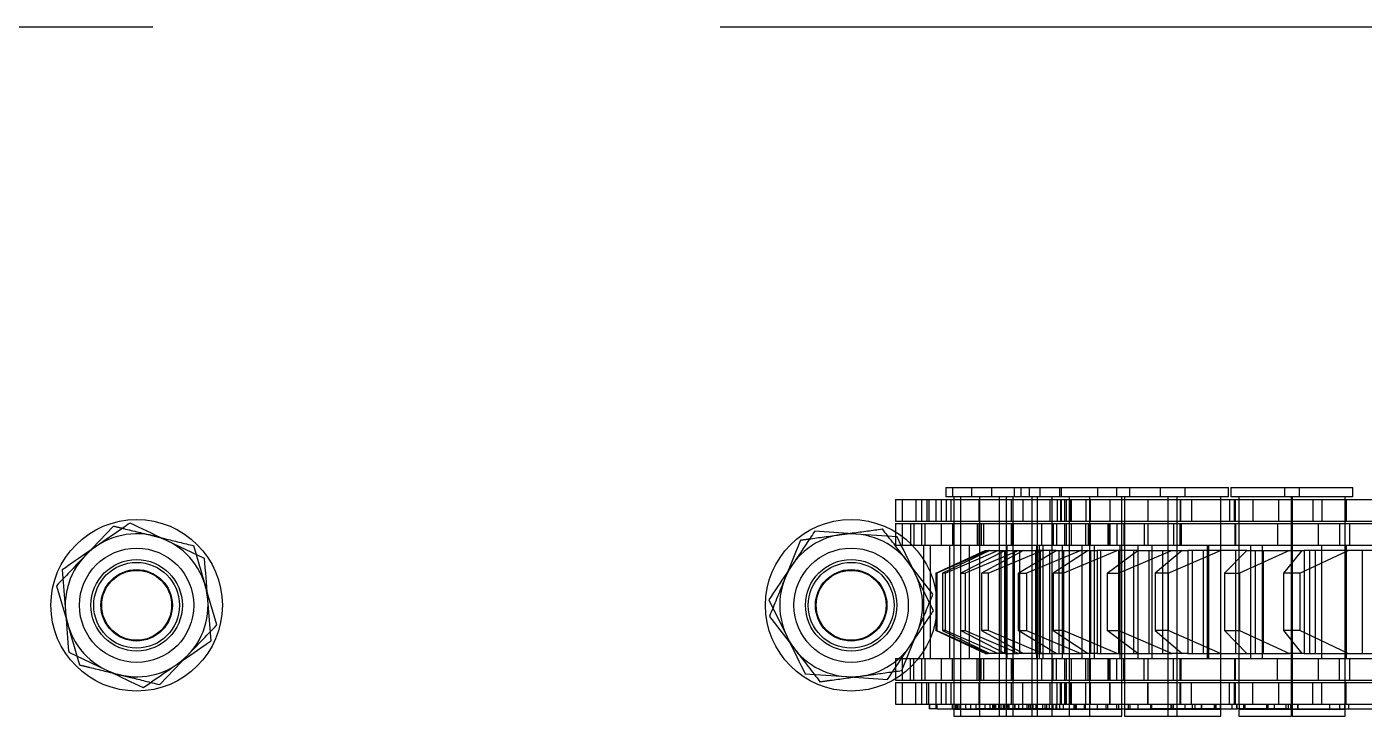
# Model space of a CAD drawing. Header units: metres. Extents: x 0 to 21025, y 0 to 14850.
# Drawn here: x 1946.1 to 2039.7, y 9073.4 to 9121.6 of the extents above; entities that cross this region are included whole.
import ezdxf

# ---------------------------------------------------------------- set-up
doc = ezdxf.new("R2010")
doc.units = ezdxf.units.M
doc.header["$LTSCALE"] = 25
doc.linetypes.add('HIDDEN2', pattern=[4.7625, 3.175, -1.5875])
doc.layers.add('SL4', color=4, linetype='Continuous')
doc.layers.add('ST1', color=7, linetype='HIDDEN2')

msp = doc.modelspace()

# ---------------------------------------------------------------- linework, layer by layer
at = {"layer": 'SL4'}
for p, q in [((2007.019, 9085.938), (2004.139, 9086.132)), ((1958.555, 9084.421), (1955.948, 9085.66)), ((1948.587, 9083.622), (1948.818, 9080.744)), ((2009.562, 9080.754), (2008.29, 9083.346)), ((1959.016, 9078.665), (1958.786, 9081.543)), ((1998.041, 9081.533), (1999.313, 9078.941)), ((1949.048, 9077.867), (1951.656, 9076.628)), ((2000.584, 9076.35), (2003.465, 9076.155))]:
    msp.add_line(p, q, dxfattribs=at)
for centre, start, end in [((1953.802, 9081.144), 64.58189, 124.58189), ((2003.802, 9081.144), 86.13507, 146.13507), ((2003.802, 9081.144), 26.13507, 86.13507), ((1953.802, 9081.144), 124.58189, 184.58189), ((1953.802, 9081.144), 4.58189, 64.58189), ((2003.802, 9081.144), 146.13507, 206.13507), ((2003.802, 9081.144), 326.13507, 26.13507), ((1953.802, 9081.144), 304.58189, 4.58189), ((1953.802, 9081.144), 184.58189, 244.58189), ((2003.802, 9081.144), 206.13507, 266.13507), ((2003.802, 9081.144), 266.13507, 326.13507), ((1953.802, 9081.144), 244.58189, 304.58189)]:
    msp.add_arc(centre, 5, start, end, dxfattribs=at)
for points, knots in [([(1953.34, 9086.899), (1953.177, 9086.786), (1952.403, 9086.253), (1951.599, 9085.698), (1950.964, 9085.26)], [0, 0, 0, 0, 0.211001, 1, 1, 1, 1]), ([(1955.948, 9085.66), (1955.886, 9085.689), (1955.005, 9086.107), (1954.143, 9086.517), (1953.34, 9086.899)], [0, 0, 0, 0, 0.070201, 1, 1, 1, 1]), ([(2001.258, 9086.327), (2001.148, 9086.162), (2000.624, 9085.382), (2000.08, 9084.57), (1999.65, 9083.93)], [0, 0, 0, 0, 0.211001, 1, 1, 1, 1]), ([(2004.139, 9086.132), (2004.07, 9086.137), (2003.098, 9086.203), (2002.145, 9086.267), (2001.258, 9086.327)], [0, 0, 0, 0, 0.070201, 1, 1, 1, 1]), ([(1950.964, 9085.26), (1950.777, 9085.132), (1949.973, 9084.577), (1949.189, 9084.037), (1948.587, 9083.622)], [0, 0, 0, 0, 0.231849, 1, 1, 1, 1]), ([(2008.29, 9083.346), (2008.26, 9083.407), (2007.831, 9084.283), (2007.41, 9085.14), (2007.019, 9085.938)], [0, 0, 0, 0, 0.070201, 1, 1, 1, 1]), ([(1958.786, 9081.543), (1958.78, 9081.611), (1958.702, 9082.583), (1958.626, 9083.535), (1958.555, 9084.421)], [0, 0, 0, 0, 0.070201, 1, 1, 1, 1]), ([(1999.65, 9083.93), (1999.524, 9083.742), (1998.979, 9082.931), (1998.449, 9082.14), (1998.041, 9081.533)], [0, 0, 0, 0, 0.231849, 1, 1, 1, 1]), ([(1948.818, 9080.744), (1948.823, 9080.676), (1948.901, 9079.704), (1948.977, 9078.752), (1949.048, 9077.867)], [0, 0, 0, 0, 0.070201, 1, 1, 1, 1]), ([(2007.953, 9078.357), (2008.383, 9078.998), (2008.928, 9079.809), (2009.452, 9080.59), (2009.562, 9080.754)], [0, 0, 0, 0, 0.788999, 1, 1, 1, 1]), ([(1956.64, 9077.027), (1957.274, 9077.465), (1958.079, 9078.019), (1958.853, 9078.553), (1959.016, 9078.665)], [0, 0, 0, 0, 0.788999, 1, 1, 1, 1]), ([(1999.313, 9078.941), (1999.343, 9078.88), (1999.772, 9078.005), (2000.193, 9077.147), (2000.584, 9076.35)], [0, 0, 0, 0, 0.070201, 1, 1, 1, 1]), ([(2006.345, 9075.96), (2006.752, 9076.568), (2007.283, 9077.358), (2007.827, 9078.169), (2007.953, 9078.357)], [0, 0, 0, 0, 0.768151, 1, 1, 1, 1]), ([(1954.263, 9075.389), (1954.865, 9075.804), (1955.649, 9076.344), (1956.453, 9076.898), (1956.64, 9077.027)], [0, 0, 0, 0, 0.768151, 1, 1, 1, 1]), ([(1951.656, 9076.628), (1951.717, 9076.598), (1952.598, 9076.18), (1953.461, 9075.77), (1954.263, 9075.389)], [0, 0, 0, 0, 0.070201, 1, 1, 1, 1]), ([(2003.465, 9076.155), (2003.533, 9076.15), (2004.506, 9076.085), (2005.459, 9076.02), (2006.345, 9075.96)], [0, 0, 0, 0, 0.070201, 1, 1, 1, 1])]:
    msp.add_open_spline(points, degree=3, knots=knots, dxfattribs=at)
at = {"layer": 'ST1'}
for p, q in [((1875.564, 9121.619), (2085.807, 9121.619)), ((2010.426, 9089.384), (2010.891, 9089.384)), ((2010.426, 9089.384), (2010.426, 9088.725)), ((2010.891, 9089.384), (2013.614, 9089.384)), ((2010.891, 9089.384), (2010.891, 9088.725)), ((2012.234, 9089.384), (2012.234, 9088.725)), ((2013.614, 9089.384), (2016.527, 9089.384)), ((2013.614, 9089.384), (2013.614, 9088.725)), ((2015.223, 9088.725), (2015.223, 9089.384)), ((2015.688, 9088.725), (2015.688, 9089.384)), ((2016.258, 9089.384), (2016.258, 9088.725)), ((2016.527, 9089.384), (2018.411, 9089.384)), ((2017.031, 9088.725), (2017.031, 9089.384)), ((2018.411, 9089.384), (2018.509, 9089.384)), ((2018.411, 9088.725), (2018.411, 9089.384)), ((2018.509, 9089.384), (2022.213, 9089.384)), ((2018.509, 9089.384), (2018.509, 9088.725)), ((2021.055, 9088.725), (2021.055, 9089.384)), ((2022.213, 9089.384), (2023.306, 9089.384)), ((2022.368, 9089.384), (2022.368, 9088.725)), ((2023.306, 9089.384), (2025.418, 9089.384)), ((2023.306, 9088.725), (2023.306, 9089.384)), ((2025.418, 9089.384), (2029.121, 9089.384)), ((2025.418, 9089.384), (2025.418, 9088.725)), ((2027.165, 9088.725), (2027.165, 9089.384)), ((2029.121, 9089.384), (2030.215, 9089.384)), ((2030.215, 9088.725), (2030.215, 9089.384)), ((2030.368, 9089.384), (2030.947, 9089.384)), ((2030.368, 9089.384), (2030.368, 9088.725)), ((2030.947, 9089.384), (2034.118, 9089.384)), ((2034.118, 9089.384), (2038.446, 9089.384)), ((2034.118, 9089.384), (2034.118, 9088.725)), ((2035.165, 9088.725), (2035.165, 9089.384)), ((2038.446, 9089.384), (2038.915, 9089.384)), ((2038.915, 9088.725), (2038.915, 9089.384)), ((2006.904, 9088.541), (2007.369, 9088.541)), ((2006.904, 9088.541), (2006.904, 9087.021)), ((2007.369, 9088.541), (2009.09, 9088.541)), ((2007.369, 9088.541), (2007.369, 9087.021)), ((2008.331, 9088.541), (2008.331, 9087.021)), ((2008.713, 9088.541), (2008.713, 9087.021)), ((2009.09, 9088.541), (2009.09, 9087.021)), ((2009.09, 9088.541), (2010.093, 9088.541)), ((2009.235, 9088.541), (2009.235, 9087.021)), ((2009.757, 9087.021), (2009.757, 9088.541)), ((2010.093, 9088.541), (2014.988, 9088.541)), ((2010.093, 9088.541), (2010.093, 9087.021)), ((2010.891, 9088.725), (2010.426, 9088.725)), ((2010.452, 9088.541), (2010.452, 9087.021)), ((2010.81, 9087.021), (2010.81, 9088.541)), ((2013.614, 9088.725), (2010.891, 9088.725)), ((2010.979, 9088.725), (2010.979, 9074.227)), ((2010.979, 9088.541), (2010.979, 9087.021)), ((2011.444, 9088.725), (2011.444, 9074.227)), ((2011.444, 9088.541), (2011.444, 9087.021)), ((2012.737, 9088.541), (2012.737, 9087.021)), ((2012.788, 9088.725), (2012.788, 9074.227)), ((2012.788, 9088.541), (2012.788, 9087.021)), ((2016.527, 9088.725), (2013.614, 9088.725)), ((2014.168, 9088.725), (2014.168, 9074.227)), ((2014.168, 9088.541), (2014.168, 9087.021)), ((2014.669, 9074.227), (2014.669, 9088.725)), ((2014.669, 9087.021), (2014.669, 9088.541)), ((2014.988, 9088.541), (2018.442, 9088.541)), ((2014.988, 9088.541), (2014.988, 9087.021)), ((2015.134, 9074.227), (2015.134, 9088.725)), ((2015.134, 9087.021), (2015.134, 9088.541)), ((2015.804, 9088.541), (2015.804, 9087.021)), ((2016.478, 9074.227), (2016.478, 9088.725)), ((2016.478, 9087.021), (2016.478, 9088.541)), ((2018.411, 9088.725), (2016.527, 9088.725)), ((2016.812, 9088.725), (2016.812, 9074.227)), ((2016.812, 9088.541), (2016.812, 9087.021)), ((2017.7, 9088.541), (2017.7, 9087.021)), ((2017.858, 9074.227), (2017.858, 9088.725)), ((2017.858, 9087.021), (2017.858, 9088.541)), ((2018.222, 9088.541), (2018.222, 9087.021)), ((2018.509, 9088.725), (2018.411, 9088.725)), ((2018.442, 9088.541), (2018.442, 9087.021)), ((2018.442, 9088.541), (2021.897, 9088.541)), ((2018.492, 9088.541), (2018.492, 9087.021)), ((2022.213, 9088.725), (2018.509, 9088.725)), ((2018.744, 9087.021), (2018.744, 9088.541)), ((2018.847, 9088.541), (2018.847, 9087.021)), ((2018.85, 9088.541), (2018.85, 9087.021)), ((2018.859, 9088.541), (2018.859, 9087.021)), ((2018.871, 9087.021), (2018.871, 9088.541)), ((2019.063, 9088.725), (2019.063, 9074.227)), ((2019.063, 9088.541), (2019.063, 9087.021)), ((2019.126, 9088.541), (2019.126, 9087.021)), ((2019.209, 9087.021), (2019.209, 9088.541)), ((2020.212, 9088.541), (2020.212, 9087.021)), ((2020.502, 9074.227), (2020.502, 9088.725)), ((2020.502, 9087.021), (2020.502, 9088.541)), ((2020.553, 9087.021), (2020.553, 9088.541)), ((2021.897, 9088.541), (2021.897, 9087.021)), ((2021.897, 9088.541), (2030.687, 9088.541)), ((2021.933, 9087.021), (2021.933, 9088.541)), ((2023.306, 9088.725), (2022.213, 9088.725)), ((2022.753, 9074.227), (2022.753, 9088.725)), ((2022.753, 9087.021), (2022.753, 9088.541)), ((2022.922, 9088.725), (2022.922, 9074.227)), ((2022.922, 9088.541), (2022.922, 9087.021)), ((2023.613, 9088.725), (2023.306, 9088.725)), ((2025.418, 9088.725), (2023.613, 9088.725)), ((2024.552, 9088.541), (2024.552, 9087.021)), ((2024.564, 9088.541), (2024.564, 9087.021)), ((2024.577, 9087.021), (2024.577, 9088.541)), ((2029.121, 9088.725), (2025.418, 9088.725)), ((2025.972, 9088.725), (2025.972, 9074.227)), ((2025.972, 9088.541), (2025.972, 9087.021)), ((2026.612, 9074.227), (2026.612, 9088.725)), ((2026.612, 9087.021), (2026.612, 9088.541)), ((2026.828, 9088.541), (2026.828, 9087.021)), ((2026.847, 9088.541), (2026.847, 9087.021)), ((2027.619, 9088.541), (2027.619, 9087.021)), ((2030.215, 9088.725), (2029.121, 9088.725)), ((2029.662, 9074.227), (2029.662, 9088.725)), ((2029.662, 9087.021), (2029.662, 9088.541)), ((2030.282, 9088.541), (2030.282, 9087.021)), ((2030.947, 9088.725), (2030.368, 9088.725)), ((2030.597, 9088.541), (2036.1, 9088.541)), ((2030.597, 9088.541), (2030.597, 9087.021)), ((2030.687, 9087.021), (2030.687, 9088.541)), ((2030.922, 9088.725), (2030.922, 9074.227)), ((2030.922, 9088.541), (2030.922, 9087.021)), ((2034.118, 9088.725), (2030.947, 9088.725)), ((2031.918, 9088.541), (2031.918, 9087.021)), ((2033.737, 9087.021), (2033.737, 9088.541)), ((2038.446, 9088.725), (2034.118, 9088.725)), ((2034.612, 9074.227), (2034.612, 9088.725)), ((2034.612, 9087.021), (2034.612, 9088.541)), ((2034.672, 9088.725), (2034.672, 9074.227)), ((2034.672, 9088.541), (2034.672, 9087.021)), ((2036.1, 9088.541), (2036.1, 9087.021)), ((2036.1, 9088.541), (2041.206, 9088.541)), ((2036.735, 9088.541), (2036.735, 9087.021)), ((2038.362, 9074.227), (2038.362, 9088.725)), ((2038.362, 9087.021), (2038.362, 9088.541)), ((2038.431, 9088.541), (2038.431, 9087.021)), ((2038.915, 9088.725), (2038.446, 9088.725)), ((2006.904, 9087.021), (2007.369, 9087.021)), ((2007.369, 9087.021), (2009.09, 9087.021)), ((2009.09, 9087.021), (2010.093, 9087.021)), ((2010.093, 9087.021), (2014.988, 9087.021)), ((2014.988, 9087.021), (2018.442, 9087.021)), ((2018.442, 9087.021), (2021.897, 9087.021)), ((2021.897, 9087.021), (2030.687, 9087.021)), ((2030.597, 9087.021), (2036.1, 9087.021)), ((2036.1, 9087.021), (2041.206, 9087.021)), ((1952.188, 9086.687), (1950.191, 9084.603)), ((2006.904, 9086.869), (2007.369, 9086.869)), ((2006.904, 9086.869), (2006.904, 9085.349)), ((2007.369, 9086.869), (2010.093, 9086.869)), ((2007.369, 9086.869), (2007.369, 9085.349)), ((2007.947, 9086.869), (2007.947, 9085.349)), ((2008.18, 9086.869), (2008.18, 9085.349)), ((2008.713, 9086.869), (2008.713, 9085.349)), ((2008.99, 9085.349), (2008.99, 9086.869)), ((2010.093, 9086.869), (2012.626, 9086.869)), ((2010.093, 9086.869), (2010.093, 9085.349)), ((2010.899, 9086.869), (2010.899, 9085.349)), ((2010.979, 9086.869), (2010.979, 9085.349)), ((2011.444, 9086.869), (2011.444, 9085.349)), ((2012.626, 9086.869), (2012.626, 9085.349)), ((2012.626, 9086.869), (2014.988, 9086.869)), ((2012.737, 9086.869), (2012.737, 9085.349)), ((2012.788, 9086.869), (2012.788, 9085.349)), ((2012.911, 9086.869), (2012.911, 9085.349)), ((2013.086, 9085.349), (2013.086, 9086.869)), ((2014.168, 9086.869), (2014.168, 9085.349)), ((2014.669, 9085.349), (2014.669, 9086.869)), ((2014.988, 9086.869), (2021.933, 9086.869)), ((2014.988, 9086.869), (2014.988, 9085.349)), ((2015.074, 9086.869), (2015.074, 9085.349)), ((2015.134, 9085.349), (2015.134, 9086.869)), ((2015.159, 9085.349), (2015.159, 9086.869)), ((2016.478, 9085.349), (2016.478, 9086.869)), ((2016.812, 9086.869), (2016.812, 9085.349)), ((2017.123, 9086.869), (2017.123, 9085.349)), ((2017.858, 9085.349), (2017.858, 9086.869)), ((2017.934, 9086.869), (2017.934, 9085.349)), ((2018.166, 9086.869), (2018.166, 9085.349)), ((2018.744, 9085.349), (2018.744, 9086.869)), ((2018.847, 9086.869), (2018.847, 9085.349)), ((2019.063, 9086.869), (2019.063, 9085.349)), ((2019.209, 9085.349), (2019.209, 9086.869)), ((2020.203, 9086.869), (2020.203, 9085.349)), ((2020.378, 9086.869), (2020.378, 9085.349)), ((2020.502, 9085.349), (2020.502, 9086.869)), ((2020.553, 9085.349), (2020.553, 9086.869)), ((2021.762, 9086.869), (2021.762, 9085.349)), ((2021.847, 9086.869), (2021.847, 9085.349)), ((2021.897, 9086.869), (2026.352, 9086.869)), ((2021.897, 9086.869), (2021.897, 9085.349)), ((2021.933, 9085.349), (2021.933, 9086.869)), ((2022.39, 9086.869), (2022.39, 9085.349)), ((2022.753, 9085.349), (2022.753, 9086.869)), ((2022.886, 9086.869), (2022.886, 9085.349)), ((2022.922, 9086.869), (2022.922, 9085.349)), ((2024.295, 9086.869), (2024.295, 9085.349)), ((2024.577, 9085.349), (2024.577, 9086.869)), ((2025.972, 9086.869), (2025.972, 9085.349)), ((2026.352, 9086.869), (2026.352, 9085.349)), ((2026.352, 9086.869), (2030.702, 9086.869)), ((2026.612, 9085.349), (2026.612, 9086.869)), ((2026.828, 9085.349), (2026.828, 9086.869)), ((2026.886, 9086.869), (2026.886, 9085.349)), ((2029.662, 9085.349), (2029.662, 9086.869)), ((2030.647, 9086.869), (2030.647, 9085.349)), ((2030.702, 9086.869), (2030.702, 9085.349)), ((2030.702, 9086.869), (2040.808, 9086.869)), ((2030.922, 9086.869), (2030.922, 9085.349)), ((2033.632, 9086.869), (2033.632, 9085.349)), ((2034.612, 9085.349), (2034.612, 9086.869)), ((2034.647, 9086.869), (2034.647, 9085.349)), ((2034.672, 9086.869), (2034.672, 9085.349)), ((2036.479, 9086.869), (2036.479, 9085.349)), ((2037.982, 9086.869), (2037.982, 9085.349)), ((2038.362, 9085.349), (2038.362, 9086.869)), ((2038.687, 9085.349), (2038.687, 9086.869)), ((2000.265, 9085.707), (1999.173, 9083.034)), ((2006.904, 9085.349), (2007.369, 9085.349)), ((2007.369, 9085.349), (2010.093, 9085.349)), ((2008.864, 9085.349), (2008.864, 9077.419)), ((2009.329, 9085.349), (2009.329, 9077.419)), ((2010.093, 9085.349), (2012.626, 9085.349)), ((2010.673, 9085.349), (2010.673, 9077.419)), ((2010.979, 9085.349), (2010.979, 9077.419)), ((2011.444, 9085.349), (2011.444, 9077.419)), ((2012.053, 9085.349), (2012.053, 9077.419)), ((2012.626, 9085.349), (2014.988, 9085.349)), ((2012.788, 9085.349), (2012.788, 9077.419)), ((2014.168, 9085.349), (2014.168, 9077.419)), ((2014.669, 9077.419), (2014.669, 9085.349)), ((2014.697, 9085.349), (2014.697, 9077.419)), ((2014.988, 9085.349), (2021.933, 9085.349)), ((2015.134, 9077.419), (2015.134, 9085.349)), ((2016.478, 9077.419), (2016.478, 9085.349)), ((2016.784, 9077.419), (2016.784, 9085.349)), ((2016.812, 9085.349), (2016.812, 9077.419)), ((2016.948, 9085.349), (2016.948, 9077.419)), ((2017.249, 9077.419), (2017.249, 9085.349)), ((2017.858, 9077.419), (2017.858, 9085.349)), ((2018.593, 9077.419), (2018.593, 9085.349)), ((2019.063, 9085.349), (2019.063, 9077.419)), ((2019.973, 9077.419), (2019.973, 9085.349)), ((2020.502, 9077.419), (2020.502, 9085.349)), ((2020.807, 9085.349), (2020.807, 9077.419)), ((2021.897, 9085.349), (2026.352, 9085.349)), ((2022.617, 9077.419), (2022.617, 9085.349)), ((2022.753, 9077.419), (2022.753, 9085.349)), ((2022.922, 9085.349), (2022.922, 9077.419)), ((2023.857, 9085.349), (2023.857, 9077.419)), ((2024.868, 9077.419), (2024.868, 9085.349)), ((2025.972, 9085.349), (2025.972, 9077.419)), ((2026.352, 9085.349), (2030.702, 9085.349)), ((2026.612, 9077.419), (2026.612, 9085.349)), ((2028.727, 9077.419), (2028.727, 9085.349)), ((2028.807, 9085.349), (2028.807, 9077.419)), ((2029.662, 9077.419), (2029.662, 9085.349)), ((2030.702, 9085.349), (2040.808, 9085.349)), ((2030.922, 9085.349), (2030.922, 9077.419)), ((2031.777, 9077.419), (2031.777, 9085.349)), ((2032.557, 9085.349), (2032.557, 9077.419)), ((2034.612, 9077.419), (2034.612, 9085.349)), ((2034.672, 9085.349), (2034.672, 9077.419)), ((2036.727, 9077.419), (2036.727, 9085.349)), ((2038.362, 9077.419), (2038.362, 9085.349)), ((2038.439, 9085.349), (2038.439, 9077.419)), ((2009.522, 9081.925), (2007.753, 9084.207)), ((2009.725, 9083.384), (2013.178, 9084.984)), ((2013.396, 9084.984), (2009.8, 9083.384)), ((2013.504, 9084.984), (2010.185, 9083.384)), ((2010.378, 9083.384), (2014.059, 9084.984)), ((2011.444, 9083.384), (2014.559, 9084.984)), ((2015.545, 9084.984), (2011.787, 9083.384)), ((2015.863, 9084.984), (2012.928, 9083.384)), ((2013.178, 9084.984), (2013.396, 9084.984)), ((2013.383, 9083.384), (2017.174, 9084.984)), ((2013.396, 9084.984), (2014.531, 9084.984)), ((2014.282, 9084.984), (2014.282, 9077.784)), ((2014.531, 9084.984), (2014.531, 9077.784)), ((2014.559, 9084.984), (2015.545, 9084.984)), ((2014.576, 9084.984), (2014.576, 9077.784)), ((2015.209, 9084.984), (2015.209, 9077.784)), ((2015.482, 9083.384), (2018.158, 9084.984)), ((2015.545, 9084.984), (2016.704, 9084.984)), ((2015.582, 9084.984), (2015.582, 9077.784)), ((2019.879, 9084.984), (2016.08, 9083.384)), ((2016.704, 9084.984), (2016.704, 9077.784)), ((2018.158, 9084.984), (2016.704, 9084.984)), ((2016.839, 9084.984), (2016.839, 9077.784)), ((2017.058, 9077.784), (2017.058, 9084.984)), ((2017.697, 9077.784), (2017.697, 9084.984)), ((2020.398, 9084.984), (2017.941, 9083.384)), ((2018.158, 9084.984), (2019.879, 9084.984)), ((2018.333, 9084.984), (2018.333, 9077.784)), ((2018.645, 9083.384), (2022.423, 9084.984)), ((2018.684, 9077.784), (2018.684, 9084.984)), ((2019.067, 9084.984), (2019.067, 9077.784)), ((2019.879, 9084.984), (2021.026, 9084.984)), ((2020.582, 9077.784), (2020.582, 9084.984)), ((2021.026, 9084.984), (2021.026, 9077.784)), ((2023.859, 9084.984), (2021.026, 9084.984)), ((2021.247, 9084.984), (2021.247, 9077.784)), ((2021.708, 9083.384), (2023.859, 9084.984)), ((2022.525, 9077.784), (2022.525, 9084.984)), ((2026.26, 9084.984), (2022.542, 9083.384)), ((2023.554, 9084.984), (2023.554, 9077.784)), ((2023.859, 9084.984), (2026.26, 9084.984)), ((2024.624, 9084.984), (2024.624, 9077.784)), ((2026.963, 9084.984), (2025.064, 9083.384)), ((2025.62, 9077.784), (2025.62, 9084.984)), ((2025.993, 9083.384), (2029.637, 9084.984)), ((2026.26, 9084.984), (2027.358, 9084.984)), ((2027.358, 9084.984), (2027.358, 9077.784)), ((2031.479, 9084.984), (2027.358, 9084.984)), ((2027.657, 9084.984), (2027.657, 9077.784)), ((2028.456, 9077.784), (2028.456, 9084.984)), ((2029.923, 9083.384), (2031.479, 9084.984)), ((2030.703, 9084.984), (2030.703, 9077.784)), ((2034.483, 9084.984), (2030.965, 9083.384)), ((2031.479, 9084.984), (2034.483, 9084.984)), ((2032.076, 9084.984), (2032.076, 9077.784)), ((2032.649, 9077.784), (2032.649, 9084.984)), ((2035.347, 9084.984), (2034.067, 9083.384)), ((2034.483, 9084.984), (2035.497, 9084.984)), ((2035.191, 9083.384), (2038.585, 9084.984)), ((2035.497, 9084.984), (2035.497, 9077.784)), ((2040.774, 9084.984), (2035.497, 9084.984)), ((2035.865, 9084.984), (2035.865, 9077.784)), ((2036.286, 9077.784), (2036.286, 9084.984)), ((2039.551, 9084.984), (2039.551, 9077.784)), ((2009.725, 9083.384), (2009.8, 9083.384)), ((2009.725, 9083.384), (2009.725, 9079.384)), ((2009.8, 9083.384), (2009.8, 9079.384)), ((2010.185, 9083.384), (2010.185, 9079.384)), ((2010.378, 9083.384), (2010.185, 9083.384)), ((2010.378, 9083.384), (2010.378, 9079.384)), ((2011.444, 9083.384), (2011.787, 9083.384)), ((2011.444, 9083.384), (2011.444, 9079.384)), ((2011.787, 9083.384), (2011.787, 9079.384)), ((2012.928, 9083.384), (2012.928, 9079.384)), ((2013.383, 9083.384), (2012.928, 9083.384)), ((2013.383, 9083.384), (2013.383, 9079.384)), ((2015.482, 9083.384), (2016.08, 9083.384)), ((2015.482, 9083.384), (2015.482, 9079.384)), ((2016.08, 9083.384), (2016.08, 9079.384)), ((2017.941, 9083.384), (2017.941, 9079.384)), ((2018.645, 9083.384), (2017.941, 9083.384)), ((2018.645, 9083.384), (2018.645, 9079.384)), ((2021.708, 9083.384), (2022.542, 9083.384)), ((2021.708, 9083.384), (2021.708, 9079.384)), ((2022.542, 9083.384), (2022.542, 9079.384)), ((2025.064, 9083.384), (2025.064, 9079.384)), ((2025.993, 9083.384), (2025.064, 9083.384)), ((2025.993, 9083.384), (2025.993, 9079.384)), ((2029.923, 9083.384), (2029.923, 9079.384)), ((2029.923, 9083.384), (2030.965, 9083.384)), ((2030.965, 9083.384), (2030.965, 9079.384)), ((2034.067, 9083.384), (2034.067, 9079.384)), ((2035.191, 9083.384), (2034.067, 9083.384)), ((2035.191, 9083.384), (2035.191, 9079.384)), ((1948.194, 9082.518), (1949.001, 9079.746)), ((1959.409, 9079.769), (1958.602, 9082.541)), ((1998.081, 9080.362), (1999.85, 9078.08)), ((2007.339, 9076.58), (2008.43, 9079.253)), ((2013.178, 9077.784), (2009.725, 9079.384)), ((2009.725, 9079.384), (2009.8, 9079.384)), ((2009.8, 9079.384), (2013.396, 9077.784)), ((2010.185, 9079.384), (2013.504, 9077.784)), ((2010.378, 9079.384), (2010.185, 9079.384)), ((2014.059, 9077.784), (2010.378, 9079.384)), ((2014.559, 9077.784), (2011.444, 9079.384)), ((2011.444, 9079.384), (2011.787, 9079.384)), ((2011.787, 9079.384), (2015.545, 9077.784)), ((2012.928, 9079.384), (2015.863, 9077.784)), ((2013.383, 9079.384), (2012.928, 9079.384)), ((2017.174, 9077.784), (2013.383, 9079.384)), ((2018.158, 9077.784), (2015.482, 9079.384)), ((2015.482, 9079.384), (2016.08, 9079.384)), ((2016.08, 9079.384), (2019.879, 9077.784)), ((2017.941, 9079.384), (2020.398, 9077.784)), ((2018.645, 9079.384), (2017.941, 9079.384)), ((2022.423, 9077.784), (2018.645, 9079.384)), ((2023.859, 9077.784), (2021.708, 9079.384)), ((2021.708, 9079.384), (2022.542, 9079.384)), ((2022.542, 9079.384), (2026.26, 9077.784)), ((2025.064, 9079.384), (2026.963, 9077.784)), ((2025.993, 9079.384), (2025.064, 9079.384)), ((2029.637, 9077.784), (2025.993, 9079.384)), ((2029.923, 9079.384), (2030.965, 9079.384)), ((2031.479, 9077.784), (2029.923, 9079.384)), ((2030.965, 9079.384), (2034.483, 9077.784)), ((2034.067, 9079.384), (2035.347, 9077.784)), ((2035.191, 9079.384), (2034.067, 9079.384)), ((2038.585, 9077.784), (2035.191, 9079.384)), ((1955.415, 9075.6), (1957.412, 9077.685)), ((2013.178, 9077.784), (2013.396, 9077.784)), ((2014.531, 9077.784), (2013.396, 9077.784)), ((2014.559, 9077.784), (2015.545, 9077.784)), ((2016.704, 9077.784), (2015.545, 9077.784)), ((2016.704, 9077.784), (2018.158, 9077.784)), ((2018.158, 9077.784), (2019.879, 9077.784)), ((2021.026, 9077.784), (2019.879, 9077.784)), ((2021.026, 9077.784), (2023.859, 9077.784)), ((2023.859, 9077.784), (2026.26, 9077.784)), ((2027.358, 9077.784), (2026.26, 9077.784)), ((2027.358, 9077.784), (2031.479, 9077.784)), ((2031.479, 9077.784), (2034.483, 9077.784)), ((2035.497, 9077.784), (2034.483, 9077.784)), ((2035.497, 9077.784), (2040.774, 9077.784)), ((2006.904, 9077.419), (2007.369, 9077.419)), ((2006.904, 9077.419), (2006.904, 9075.899)), ((2007.369, 9077.419), (2010.093, 9077.419)), ((2007.369, 9077.419), (2007.369, 9075.899)), ((2007.947, 9075.899), (2007.947, 9077.419)), ((2008.18, 9075.899), (2008.18, 9077.419)), ((2008.713, 9077.419), (2008.713, 9075.899)), ((2008.99, 9075.899), (2008.99, 9077.419)), ((2010.093, 9077.419), (2012.626, 9077.419)), ((2010.093, 9077.419), (2010.093, 9075.899)), ((2010.899, 9075.899), (2010.899, 9077.419)), ((2010.979, 9077.419), (2010.979, 9075.899)), ((2011.444, 9077.419), (2011.444, 9075.899)), ((2012.626, 9075.899), (2012.626, 9077.419)), ((2012.626, 9077.419), (2014.988, 9077.419)), ((2012.737, 9077.419), (2012.737, 9075.899)), ((2012.788, 9077.419), (2012.788, 9075.899)), ((2012.911, 9075.899), (2012.911, 9077.419)), ((2013.086, 9075.899), (2013.086, 9077.419)), ((2014.168, 9077.419), (2014.168, 9075.899)), ((2014.669, 9075.899), (2014.669, 9077.419)), ((2014.988, 9077.419), (2021.897, 9077.419)), ((2014.988, 9077.419), (2014.988, 9075.899)), ((2015.074, 9075.899), (2015.074, 9077.419)), ((2015.134, 9075.899), (2015.134, 9077.419)), ((2015.159, 9075.899), (2015.159, 9077.419)), ((2016.478, 9075.899), (2016.478, 9077.419)), ((2016.812, 9077.419), (2016.812, 9075.899)), ((2017.123, 9077.419), (2017.123, 9075.899)), ((2017.858, 9075.899), (2017.858, 9077.419)), ((2017.934, 9075.899), (2017.934, 9077.419)), ((2018.166, 9075.899), (2018.166, 9077.419)), ((2018.744, 9075.899), (2018.744, 9077.419)), ((2018.847, 9077.419), (2018.847, 9075.899)), ((2019.063, 9077.419), (2019.063, 9075.899)), ((2019.209, 9075.899), (2019.209, 9077.419)), ((2020.203, 9077.419), (2020.203, 9075.899)), ((2020.378, 9075.899), (2020.378, 9077.419)), ((2020.502, 9075.899), (2020.502, 9077.419)), ((2020.553, 9075.899), (2020.553, 9077.419)), ((2021.762, 9077.419), (2021.762, 9075.899)), ((2021.847, 9075.899), (2021.847, 9077.419)), ((2021.897, 9077.419), (2026.352, 9077.419)), ((2021.897, 9077.419), (2021.897, 9075.899)), ((2021.933, 9075.899), (2021.933, 9077.419)), ((2022.39, 9075.899), (2022.39, 9077.419)), ((2022.753, 9075.899), (2022.753, 9077.419)), ((2022.886, 9075.899), (2022.886, 9077.419)), ((2022.922, 9077.419), (2022.922, 9075.899)), ((2024.295, 9075.899), (2024.295, 9077.419)), ((2024.577, 9075.899), (2024.577, 9077.419)), ((2025.972, 9077.419), (2025.972, 9075.899)), ((2026.352, 9075.899), (2026.352, 9077.419)), ((2026.352, 9077.419), (2030.702, 9077.419)), ((2026.612, 9075.899), (2026.612, 9077.419)), ((2026.828, 9075.899), (2026.828, 9077.419)), ((2026.886, 9075.899), (2026.886, 9077.419)), ((2029.662, 9075.899), (2029.662, 9077.419)), ((2030.647, 9075.899), (2030.647, 9077.419)), ((2030.702, 9075.899), (2030.702, 9077.419)), ((2030.702, 9077.419), (2040.81, 9077.419)), ((2030.922, 9077.419), (2030.922, 9075.899)), ((2033.632, 9075.899), (2033.632, 9077.419)), ((2034.612, 9075.899), (2034.612, 9077.419)), ((2034.647, 9075.899), (2034.647, 9077.419)), ((2034.672, 9077.419), (2034.672, 9075.899)), ((2036.479, 9077.419), (2036.479, 9075.899)), ((2037.982, 9075.899), (2037.982, 9077.419)), ((2038.362, 9075.899), (2038.362, 9077.419)), ((2038.687, 9075.899), (2038.687, 9077.419)), ((2006.904, 9075.899), (2007.369, 9075.899)), ((2007.369, 9075.899), (2010.093, 9075.899)), ((2010.093, 9075.899), (2012.626, 9075.899)), ((2012.626, 9075.899), (2014.988, 9075.899)), ((2014.988, 9075.899), (2021.897, 9075.899)), ((2021.897, 9075.899), (2026.352, 9075.899)), ((2026.352, 9075.899), (2030.702, 9075.899)), ((2030.702, 9075.899), (2040.81, 9075.899)), ((2006.904, 9075.747), (2007.369, 9075.747)), ((2006.904, 9075.747), (2006.904, 9074.227)), ((2007.369, 9075.747), (2009.09, 9075.747)), ((2007.369, 9075.747), (2007.369, 9074.227)), ((2008.331, 9074.227), (2008.331, 9075.747)), ((2008.713, 9075.747), (2008.713, 9074.227)), ((2009.09, 9074.227), (2009.09, 9075.747)), ((2009.09, 9075.747), (2010.093, 9075.747)), ((2009.235, 9074.227), (2009.235, 9075.747)), ((2009.757, 9074.227), (2009.757, 9075.747)), ((2010.093, 9075.747), (2014.988, 9075.747)), ((2010.093, 9075.747), (2010.093, 9074.227)), ((2010.452, 9074.227), (2010.452, 9075.747)), ((2010.81, 9074.227), (2010.81, 9075.747)), ((2010.979, 9075.747), (2010.979, 9073.894)), ((2011.444, 9075.747), (2011.444, 9073.894)), ((2012.737, 9075.747), (2012.737, 9074.227)), ((2012.788, 9075.747), (2012.788, 9073.894)), ((2014.168, 9075.747), (2014.168, 9073.894)), ((2014.669, 9073.894), (2014.669, 9075.747)), ((2014.988, 9075.747), (2018.442, 9075.747)), ((2014.988, 9075.747), (2014.988, 9074.227)), ((2015.134, 9073.894), (2015.134, 9075.747)), ((2015.804, 9074.227), (2015.804, 9075.747)), ((2016.478, 9073.894), (2016.478, 9075.747)), ((2016.812, 9075.747), (2016.812, 9073.894)), ((2017.7, 9075.747), (2017.7, 9074.227)), ((2017.858, 9073.894), (2017.858, 9075.747)), ((2018.222, 9074.227), (2018.222, 9075.747)), ((2018.442, 9074.227), (2018.442, 9075.747)), ((2018.442, 9075.747), (2021.897, 9075.747)), ((2018.492, 9075.747), (2018.492, 9074.227)), ((2018.744, 9074.227), (2018.744, 9075.747)), ((2018.847, 9075.747), (2018.847, 9074.227)), ((2018.85, 9074.227), (2018.85, 9075.747)), ((2018.859, 9074.227), (2018.859, 9075.747)), ((2018.871, 9074.227), (2018.871, 9075.747)), ((2019.063, 9075.747), (2019.063, 9073.894)), ((2019.126, 9074.227), (2019.126, 9075.747)), ((2019.209, 9074.227), (2019.209, 9075.747)), ((2020.212, 9074.227), (2020.212, 9075.747)), ((2020.502, 9073.894), (2020.502, 9075.747)), ((2020.553, 9074.227), (2020.553, 9075.747)), ((2021.897, 9074.227), (2021.897, 9075.747)), ((2021.897, 9075.747), (2030.687, 9075.747)), ((2021.933, 9074.227), (2021.933, 9075.747)), ((2022.753, 9073.894), (2022.753, 9075.747)), ((2022.922, 9075.747), (2022.922, 9073.894)), ((2024.552, 9075.747), (2024.552, 9074.227)), ((2024.564, 9074.227), (2024.564, 9075.747)), ((2024.577, 9074.227), (2024.577, 9075.747)), ((2025.972, 9075.747), (2025.972, 9073.894)), ((2026.612, 9073.894), (2026.612, 9075.747)), ((2026.828, 9074.227), (2026.828, 9075.747)), ((2026.847, 9075.747), (2026.847, 9074.227)), ((2027.619, 9074.227), (2027.619, 9075.747)), ((2029.662, 9073.894), (2029.662, 9075.747)), ((2030.282, 9074.227), (2030.282, 9075.747)), ((2030.597, 9075.747), (2036.1, 9075.747)), ((2030.597, 9075.747), (2030.597, 9074.227)), ((2030.687, 9074.227), (2030.687, 9075.747)), ((2030.922, 9075.747), (2030.922, 9074.227)), ((2031.918, 9074.227), (2031.918, 9075.747)), ((2033.737, 9074.227), (2033.737, 9075.747)), ((2034.612, 9073.894), (2034.612, 9075.747)), ((2034.672, 9075.747), (2034.672, 9073.894)), ((2036.1, 9074.227), (2036.1, 9075.747)), ((2036.1, 9075.747), (2041.206, 9075.747)), ((2036.735, 9074.227), (2036.735, 9075.747)), ((2038.362, 9073.894), (2038.362, 9075.747)), ((2038.431, 9074.227), (2038.431, 9075.747)), ((2006.904, 9074.227), (2007.369, 9074.227)), ((2007.369, 9074.227), (2009.09, 9074.227)), ((2009.09, 9074.227), (2010.093, 9074.227)), ((2009.272, 9074.227), (2009.272, 9073.894)), ((2009.308, 9073.894), (2009.308, 9074.227)), ((2009.737, 9074.227), (2009.737, 9073.894)), ((2009.82, 9073.894), (2009.82, 9074.227)), ((2010.093, 9074.227), (2014.988, 9074.227)), ((2010.903, 9073.894), (2010.903, 9074.227)), ((2011.117, 9073.894), (2011.117, 9074.227)), ((2011.206, 9073.894), (2011.206, 9074.227)), ((2011.25, 9073.894), (2011.25, 9074.227)), ((2011.348, 9074.227), (2011.348, 9073.858)), ((2011.813, 9074.227), (2011.813, 9073.858)), ((2012.179, 9073.894), (2012.179, 9074.227)), ((2012.544, 9073.894), (2012.544, 9074.227)), ((2012.554, 9073.894), (2012.554, 9074.227)), ((2012.772, 9073.894), (2012.772, 9074.227)), ((2013.157, 9074.227), (2013.157, 9073.858)), ((2013.526, 9073.894), (2013.526, 9074.227)), ((2013.718, 9073.894), (2013.718, 9074.227)), ((2013.739, 9074.227), (2013.739, 9073.894)), ((2013.825, 9073.894), (2013.825, 9074.227)), ((2013.93, 9073.894), (2013.93, 9074.227)), ((2014.127, 9073.894), (2014.127, 9074.227)), ((2014.3, 9073.858), (2014.3, 9074.227)), ((2014.448, 9074.227), (2014.448, 9073.894)), ((2014.501, 9073.894), (2014.501, 9074.227)), ((2014.537, 9074.227), (2014.537, 9073.858)), ((2014.765, 9073.858), (2014.765, 9074.227)), ((2014.802, 9073.894), (2014.802, 9074.227)), ((2014.809, 9073.894), (2014.809, 9074.227)), ((2014.854, 9073.894), (2014.854, 9074.227)), ((2014.988, 9074.227), (2018.442, 9074.227)), ((2015.105, 9074.227), (2015.105, 9073.894)), ((2015.264, 9073.894), (2015.264, 9074.227)), ((2015.278, 9073.894), (2015.278, 9074.227)), ((2015.543, 9073.894), (2015.543, 9074.227)), ((2015.808, 9073.894), (2015.808, 9074.227)), ((2016.109, 9073.858), (2016.109, 9074.227)), ((2016.206, 9074.227), (2016.206, 9073.894)), ((2016.34, 9073.894), (2016.34, 9074.227)), ((2016.53, 9073.894), (2016.53, 9074.227)), ((2016.749, 9074.227), (2016.749, 9073.894)), ((2016.759, 9073.894), (2016.759, 9074.227)), ((2016.83, 9073.894), (2016.83, 9074.227)), ((2017.181, 9074.227), (2017.181, 9073.858)), ((2017.356, 9074.227), (2017.356, 9073.894)), ((2017.489, 9073.858), (2017.489, 9074.227)), ((2017.692, 9073.894), (2017.692, 9074.227)), ((2017.927, 9073.894), (2017.927, 9074.227)), ((2018.148, 9073.894), (2018.148, 9074.227)), ((2018.148, 9073.894), (2018.148, 9074.227)), ((2018.185, 9073.894), (2018.185, 9074.227)), ((2018.396, 9073.894), (2018.396, 9074.227)), ((2018.442, 9074.227), (2021.897, 9074.227)), ((2018.66, 9073.894), (2018.66, 9074.227)), ((2019.418, 9073.894), (2019.418, 9074.227)), ((2019.432, 9074.227), (2019.432, 9073.858)), ((2019.482, 9073.894), (2019.482, 9074.227)), ((2019.565, 9073.894), (2019.565, 9074.227)), ((2020.133, 9073.858), (2020.133, 9074.227)), ((2020.211, 9073.894), (2020.211, 9074.227)), ((2021.046, 9073.894), (2021.046, 9074.227)), ((2021.653, 9073.894), (2021.653, 9074.227)), ((2021.77, 9073.894), (2021.77, 9074.227)), ((2021.897, 9074.227), (2030.597, 9074.227)), ((2022.384, 9073.858), (2022.384, 9074.227)), ((2022.531, 9073.894), (2022.531, 9074.227)), ((2023.212, 9073.894), (2023.212, 9074.227)), ((2023.291, 9074.227), (2023.291, 9073.858)), ((2023.888, 9073.894), (2023.888, 9074.227)), ((2024.763, 9073.894), (2024.763, 9074.227)), ((2024.836, 9073.894), (2024.836, 9074.227)), ((2026.193, 9073.894), (2026.193, 9074.227)), ((2026.243, 9073.858), (2026.243, 9074.227)), ((2026.341, 9074.227), (2026.341, 9073.858)), ((2027.18, 9073.894), (2027.18, 9074.227)), ((2027.678, 9073.894), (2027.678, 9074.227)), ((2027.881, 9073.894), (2027.881, 9074.227)), ((2028.319, 9073.894), (2028.319, 9074.227)), ((2028.336, 9073.894), (2028.336, 9074.227)), ((2029.215, 9074.227), (2029.215, 9073.894)), ((2029.293, 9073.858), (2029.293, 9074.227)), ((2029.354, 9073.894), (2029.354, 9074.227)), ((2029.657, 9073.894), (2029.657, 9074.227)), ((2030.452, 9073.894), (2030.452, 9074.227)), ((2030.597, 9074.227), (2036.1, 9074.227)), ((2030.797, 9073.894), (2030.797, 9074.227)), ((2030.813, 9073.894), (2030.813, 9074.227)), ((2030.965, 9073.894), (2030.965, 9074.227)), ((2031.278, 9073.894), (2031.278, 9074.227)), ((2031.291, 9074.227), (2031.291, 9073.858)), ((2031.369, 9073.894), (2031.369, 9074.227)), ((2032.889, 9073.894), (2032.889, 9074.227)), ((2032.965, 9074.227), (2032.965, 9073.894)), ((2033.418, 9073.894), (2033.418, 9074.227)), ((2034.243, 9073.858), (2034.243, 9074.227)), ((2034.406, 9073.894), (2034.406, 9074.227)), ((2034.571, 9073.894), (2034.571, 9074.227)), ((2035.041, 9074.227), (2035.041, 9073.858)), ((2035.081, 9073.894), (2035.081, 9074.227)), ((2036.1, 9074.227), (2041.206, 9074.227)), ((2037.293, 9073.894), (2037.293, 9074.227)), ((2037.993, 9073.858), (2037.993, 9074.227)), ((2038.345, 9073.894), (2038.345, 9074.227)), ((2038.628, 9073.894), (2038.628, 9074.227)), ((2009.737, 9073.894), (2009.272, 9073.894)), ((2009.82, 9073.894), (2009.737, 9073.894)), ((2009.82, 9073.894), (2012.544, 9073.894)), ((2011.444, 9073.858), (2010.979, 9073.858)), ((2010.979, 9073.858), (2010.979, 9073.384)), ((2010.979, 9073.384), (2011.444, 9073.384)), ((2014.168, 9073.858), (2011.444, 9073.858)), ((2011.444, 9073.858), (2011.444, 9073.384)), ((2011.444, 9073.384), (2013.685, 9073.384)), ((2015.264, 9073.894), (2012.544, 9073.894)), ((2012.788, 9073.858), (2012.788, 9073.384)), ((2013.685, 9073.384), (2014.168, 9073.384)), ((2017.858, 9073.858), (2014.168, 9073.858)), ((2014.168, 9073.858), (2014.168, 9073.384)), ((2014.168, 9073.384), (2016.409, 9073.384)), ((2014.669, 9073.384), (2014.669, 9073.858)), ((2015.134, 9073.384), (2015.134, 9073.858)), ((2016.53, 9073.894), (2015.264, 9073.894)), ((2016.409, 9073.384), (2017.858, 9073.384)), ((2016.478, 9073.384), (2016.478, 9073.858)), ((2017.356, 9073.894), (2016.53, 9073.894)), ((2016.812, 9073.858), (2016.812, 9073.384)), ((2017.927, 9073.894), (2017.356, 9073.894)), ((2019.063, 9073.858), (2017.858, 9073.858)), ((2017.858, 9073.384), (2017.858, 9073.858)), ((2017.858, 9073.384), (2019.063, 9073.384)), ((2017.927, 9073.894), (2024.836, 9073.894)), ((2022.753, 9073.858), (2019.063, 9073.858)), ((2019.063, 9073.858), (2019.063, 9073.384)), ((2019.063, 9073.384), (2021.912, 9073.384)), ((2020.502, 9073.384), (2020.502, 9073.858)), ((2021.912, 9073.384), (2022.753, 9073.384)), ((2022.753, 9073.384), (2022.753, 9073.858)), ((2025.972, 9073.858), (2022.922, 9073.858)), ((2022.922, 9073.858), (2022.922, 9073.384)), ((2022.922, 9073.384), (2023.879, 9073.384)), ((2023.879, 9073.384), (2025.972, 9073.384)), ((2028.336, 9073.894), (2024.836, 9073.894)), ((2029.662, 9073.858), (2025.972, 9073.858)), ((2025.972, 9073.858), (2025.972, 9073.384)), ((2025.972, 9073.384), (2028.82, 9073.384)), ((2026.612, 9073.384), (2026.612, 9073.858)), ((2029.657, 9073.894), (2028.319, 9073.894)), ((2028.82, 9073.384), (2029.662, 9073.384)), ((2029.657, 9073.894), (2030.813, 9073.894)), ((2029.662, 9073.384), (2029.662, 9073.858)), ((2031.369, 9073.894), (2030.813, 9073.894)), ((2034.612, 9073.858), (2030.922, 9073.858)), ((2030.922, 9073.858), (2030.922, 9073.384)), ((2030.922, 9073.384), (2031.367, 9073.384)), ((2031.367, 9073.384), (2034.612, 9073.384)), ((2032.965, 9073.894), (2031.369, 9073.894)), ((2034.406, 9073.894), (2032.965, 9073.894)), ((2034.406, 9073.894), (2044.618, 9073.894)), ((2034.612, 9073.384), (2034.612, 9073.858)), ((2038.362, 9073.858), (2034.672, 9073.858)), ((2034.672, 9073.858), (2034.672, 9073.384)), ((2034.672, 9073.384), (2038.001, 9073.384)), ((2038.001, 9073.384), (2038.362, 9073.384)), ((2038.362, 9073.384), (2038.362, 9073.858))]:
    msp.add_line(p, q, dxfattribs=at)
for centre, radius in [((1953.802, 9081.144), 6), ((2003.802, 9081.144), 6), ((1953.802, 9081.144), 4), ((2003.802, 9081.144), 4), ((1953.802, 9081.144), 3.2), ((2003.802, 9081.144), 3.2), ((1953.802, 9081.144), 3), ((1953.802, 9081.144), 2.5), ((1953.802, 9081.144), 2.445), ((2003.802, 9081.144), 3), ((2003.802, 9081.144), 2.5), ((2003.802, 9081.144), 2.445)]:
    msp.add_circle(centre, radius, dxfattribs=at)
for points, knots in [([(1952.188, 9086.687), (1952.424, 9086.629), (1953.338, 9086.405), (1954.287, 9086.173), (1954.992, 9086)], [0, 0, 0, 0, 0.257551, 1, 1, 1, 1]), ([(2000.265, 9085.707), (2000.505, 9085.74), (2001.437, 9085.867), (2002.406, 9085.999), (2003.125, 9086.098)], [0, 0, 0, 0, 0.257551, 1, 1, 1, 1]), ([(2003.125, 9086.098), (2003.385, 9086.133), (2004.353, 9086.265), (2005.296, 9086.394), (2005.985, 9086.488)], [0, 0, 0, 0, 0.268634, 1, 1, 1, 1]), ([(2007.753, 9084.207), (2007.712, 9084.261), (2007.114, 9085.031), (2006.529, 9085.786), (2005.985, 9086.488)], [0, 0, 0, 0, 0.0702006, 1, 1, 1, 1]), ([(1954.992, 9086), (1955.247, 9085.937), (1956.196, 9085.705), (1957.12, 9085.478), (1957.796, 9085.313)], [0, 0, 0, 0, 0.268634, 1, 1, 1, 1]), ([(1958.602, 9082.541), (1958.583, 9082.607), (1958.311, 9083.543), (1958.044, 9084.46), (1957.796, 9085.313)], [0, 0, 0, 0, 0.070201, 1, 1, 1, 1]), ([(1950.191, 9084.603), (1950.144, 9084.553), (1949.469, 9083.849), (1948.809, 9083.159), (1948.194, 9082.518)], [0, 0, 0, 0, 0.070201, 1, 1, 1, 1]), ([(1999.173, 9083.034), (1999.147, 9082.971), (1998.778, 9082.069), (1998.417, 9081.184), (1998.081, 9080.362)], [0, 0, 0, 0, 0.070201, 1, 1, 1, 1]), ([(2008.43, 9079.253), (2008.456, 9079.316), (2008.825, 9080.219), (2009.186, 9081.103), (2009.522, 9081.925)], [0, 0, 0, 0, 0.070201, 1, 1, 1, 1]), ([(1949.001, 9079.746), (1949.02, 9079.681), (1949.292, 9078.745), (1949.559, 9077.827), (1949.808, 9076.975)], [0, 0, 0, 0, 0.070201, 1, 1, 1, 1]), ([(1957.412, 9077.685), (1957.459, 9077.734), (1958.134, 9078.438), (1958.795, 9079.128), (1959.409, 9079.769)], [0, 0, 0, 0, 0.070201, 1, 1, 1, 1]), ([(1999.85, 9078.08), (1999.892, 9078.026), (2000.489, 9077.256), (2001.074, 9076.501), (2001.618, 9075.799)], [0, 0, 0, 0, 0.0702006, 1, 1, 1, 1]), ([(1949.808, 9076.975), (1950.043, 9076.917), (1950.957, 9076.693), (1951.906, 9076.46), (1952.611, 9076.287)], [0, 0, 0, 0, 0.257551, 1, 1, 1, 1]), ([(1952.611, 9076.287), (1952.866, 9076.225), (1953.815, 9075.992), (1954.739, 9075.766), (1955.415, 9075.6)], [0, 0, 0, 0, 0.268634, 1, 1, 1, 1]), ([(2001.618, 9075.799), (2001.858, 9075.832), (2002.791, 9075.959), (2003.759, 9076.091), (2004.479, 9076.19)], [0, 0, 0, 0, 0.2575513, 1, 1, 1, 1]), ([(2004.479, 9076.19), (2004.739, 9076.225), (2005.707, 9076.357), (2006.649, 9076.486), (2007.339, 9076.58)], [0, 0, 0, 0, 0.268634, 1, 1, 1, 1])]:
    msp.add_open_spline(points, degree=3, knots=knots, dxfattribs=at)

doc.saveas('drawing.dxf')
